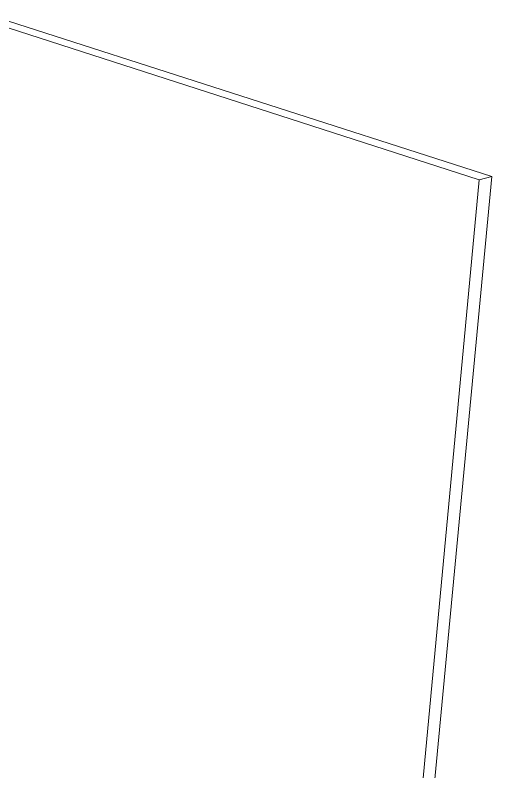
# Model space of a CAD drawing. Header units: metres. Extents: x -6.4 to 35.9, y -8.9 to 6.5.
# Drawn here: x 20.045 to 20.59, y -5.334 to -4.468 of the extents above; entities that cross this region are included whole.
import ezdxf

# ---------------------------------------------------------------- set-up
doc = ezdxf.new("R2010")
doc.units = ezdxf.units.M
doc.header["$MEASUREMENT"] = 0
doc.layers.add('PDF15_Geometry_Num_Penna__7_Num_Penna__7_Num_Penna__7_Num_Penna__7', color=7, linetype='Continuous', lineweight=18)

msp = doc.modelspace()

# ---------------------------------------------------------------- linework, layer by layer
at = {"layer": 'PDF15_Geometry_Num_Penna__7_Num_Penna__7_Num_Penna__7_Num_Penna__7', "color": 7, "linetype": 'Continuous', "lineweight": 18, "flags": 128}
for points in [[(20.58983, -4.65286), (20.01518, -4.46833), (20.00085, -4.47145)], [(20.00085, -4.47145), (20.57538, -4.65664)], [(20.57538, -4.65664), (20.48877, -5.5813)], [(20.58982, -4.65286), (20.50263, -5.57598)], [(20.58982, -4.65286), (20.57538, -4.65664)]]:
    msp.add_lwpolyline(points, dxfattribs=at)

doc.saveas('drawing.dxf')
